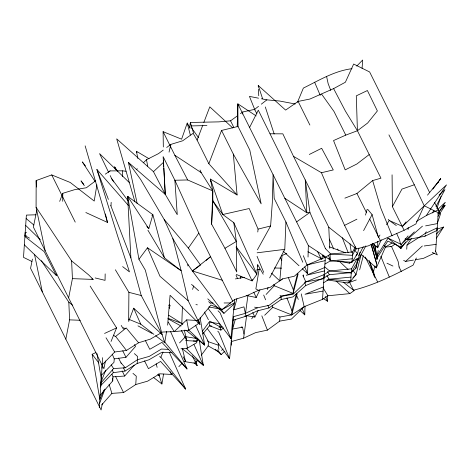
<?xml version="1.0" encoding="UTF-8"?>
<svg xmlns="http://www.w3.org/2000/svg" width="470" height="470" viewBox="0 0 470 470"><rect width="100%" height="100%" fill="white"/><g stroke="black" fill="none" stroke-linecap="round" stroke-linejoin="round"><path stroke-width="0.7" d="M105.462 360.937L103.894 368.738L45.132 250.669L36.084 207.264L36.161 180.556L51.729 174.922L70.265 182.495L94.212 201.06L96.891 184.875M122.459 176.685L122.47 170.816L110.109 170.904L108.599 171.756M62.722 201.278L62.769 193.311L74.642 189.668L86.392 187.747L95.721 180.715M115.373 269.774L128.903 292.334L128.651 321.48L133.662 308.191L162.156 334.64L164.717 342.736L155.599 335.668M105.168 273.892L105.045 280.355L95.169 277.94M237.197 126.888L237.838 103.841L256.162 115.925M299.948 310.423L304.76 314.847L305.001 306.205M302.222 268.699L307.568 273.616L307.832 264.252M308.032 257.049L308.349 245.522L237.838 103.841L238.026 126.436L249.782 150.048L261.156 203.851L233.302 154.066L221.546 130.454L238.026 126.436M182.419 306.681L181.82 323.46L182.801 324.423M212.675 199.439L212.839 200.896L222.798 214.52L233.813 222.674L236.322 241.457L236.716 271.913L224.96 248.295L211.629 224.196L212.792 190.92L210.36 179.047L237.109 194.968L233.302 154.066M269.668 277.893L284.779 249.353L285.936 221.999L274.18 198.387L273.094 174.681L272.306 202.752L270.608 225.994L257.401 249.852M187.865 265.926L187.929 264.469L172.854 238.631L164.165 219.455L140.648 179.481L128.445 162.461L137.199 203.669M211.629 224.196L212.839 200.896L212.792 190.92L201.195 172.631L200.02 170.028M201.336 355.208L208.181 345.92L208.445 341.743L203.363 332.249M202.752 334.011L209.555 325.739L209.773 322.255L219.637 323.654L220.888 330.122L223.685 327.86M35.92 214.796L26.385 215.09L24.975 235.746L29.493 238.108M62.675 194.697L62.769 193.311L59.69 201.348M110.967 205.825L111.184 202.353M172.114 352.288L161.187 352.682L149.078 359.72L137.193 363.457L125.032 371.071L113.299 372.669L100.791 385.512L102.248 363.903M101.961 368.286L102.666 357.67M137.193 363.457L137.628 356.501L134.367 353.599M242.655 114.051L242.784 111.972L254.605 109.369L258.512 106.343M355.285 246.715L352.706 251.908L330.768 254.059L325.387 257.208L307.01 264.974L294.349 276.225L282.541 278.898L270.326 287.305L258.5 290.325L246.48 295.847L234.606 299.513L230.934 338.57L208.375 308.767M233.196 320.164L245.082 316.522L257.084 310.97L268.922 307.968L281.13 299.555L292.945 296.899L305.6 285.637L323.977 277.864L325.387 257.208M26.596 232.292L25.204 232.38L23.5 257.372L31.907 261.479M99.282 407.672L101.303 377.51M101.708 404.923L111.889 393.372L123.563 392.568L135.76 384.536L136.288 376.2L132.963 373.362M170.557 147.88L170.786 144.419L182.671 140.794L193.546 133.022L190.368 122.476L218.838 121.871L230.559 120.813L237.55 115.761M190.233 124.55L190.368 122.476L189.633 128.163M231.064 340.204L231.745 341.443L243.607 338.177L246.68 315.329M245.082 316.522L247.943 295.266M243.607 338.177L255.609 332.631L267.412 330.128L279.662 321.139L279.932 317.003L278.575 316.445M281.13 299.555L281.36 296.1L280.044 295.524M279.932 317.003L291.711 314.918L291.982 310.764L296.505 293.192M297.481 273.945L293.397 289.978L293.174 293.445L281.36 296.1M272.183 305.294L272.788 307.345L291.711 314.918L304.166 306.693L322.514 299.361L324.2 274.568L329.611 270.978L351.548 268.828L356.947 258.876M321.762 259.534L322.461 255.457L324.7 257.019M326.932 279.897L347.865 282.981L350.696 281.207L351.548 268.828M337.695 261.026L349.216 263.118L351.989 262.219L352.706 251.908M406.72 249.235L407.002 245.105L411.467 238.46M408.06 229.595L408.201 227.533M435.596 251.926L437.241 227.827L425.091 233.596L407.002 245.105M438.228 213.227L437.059 230.453L424.915 236.216L407.085 239.712L405.128 238.713M362.088 68.291L362.652 60.025L356.742 66.111M438.375 211.165L438.469 209.79L426.325 215.56L416.373 221.405M100.686 387.004L100.974 382.886L113.576 368.574L125.261 367.787L137.44 359.732L149.307 356.366L161.439 349.034L168.677 349.416M100.128 395.282L112.718 380.941L113.012 376.834L111.925 374.144M112.271 354.18L114.234 358.886L113.987 362.305L101.496 375.183M234.354 302.921L222.287 309.436L210.954 305.054L198.281 320.546L198.023 323.942L188.67 330.228L174.253 331.614L162.596 332.026L150.488 339.064L138.597 342.789L126.442 350.426L114.704 352.001L102.202 364.855M271.49 273.146L279.779 280.901L282.076 255.492L286.782 253.495M263.224 274.21L257.742 264.739L256.855 274.28L252.132 280.901L236.257 274.439M257.783 231.992L258.077 229.096L249.206 208.527L222.798 214.52L210.36 179.047L210.607 181.232M240.575 278.375L240.899 276.26M164.717 342.736L166.586 331.485M167.637 325.152L170.075 295.283L199.956 324.412L198.534 319.535M153.355 377.345L161.909 383.972L163.542 374.126M259.223 268.911L255.862 288.938L258.5 290.325M377.58 256.062L376.899 259.622L377.193 255.51L378.262 250.487M323.977 277.864L329.358 274.721L351.296 272.565L355.843 268.305L357.764 258.447L351.66 261.784M68.638 297.898L72.427 278.639L71.616 260.903L36.084 207.264M65.824 339.134L69.613 319.87L68.808 302.134L41.348 260.686M102.366 403.589L101.079 409.975L30.568 268.288L32.436 259.093M36.825 210.078L33.376 227.057L45.132 250.669M267.553 289.567L268.012 287.458M169.053 152.139L170.786 144.419L166.697 147.486M409.54 239.03L401.057 247.032L387.809 241.104L377.011 258.124L375.001 250.158L375.971 245.863M374.896 277.629L373.538 271.631L374.825 265.967M298.139 273.91L293.174 293.445L274.263 285.754L273.822 284.391M361.101 254.646L356.048 274.568L350.696 281.207L329.047 279.233L323.63 282.817M291.711 314.918L297.134 293.815M358.933 248.089L357.464 253.776L351.989 262.219L330.293 260.938L324.911 264.081M359.65 269.851L363.322 255.633M355.843 268.305L360.044 252.237M236.904 298.738L233.901 309.836L243.959 306.845L245.305 313.055M365.513 215.096L367.07 209.508M235.3 319.459L232.591 329.053L229.56 358.669L207.329 328.606M148.784 228.714L152.879 214.714L127.64 196.337L130.889 257.913L141.235 295.536L162.156 334.64L145.318 270.109L138.944 259.258L127.64 196.337L148.784 228.714L146.857 226.522M192.577 289.42L193.693 285.989M437.282 223.62L440.507 213.944M436.836 208.698L440.966 196.478M252.601 279.556L252.132 280.901L236.058 247.038M257.278 266.085L257.742 264.739M190.15 128.104L187.23 123.052L181.602 139.185L163.102 131.682L163.325 146.969M99.564 403.542L104.939 389.125M237.109 194.968L208.845 163.707L197.095 140.101L202.793 125.173M203.833 122.453L209.796 106.849L232.779 127.999M208.845 163.707L221.546 130.454M218.897 349.421L218.174 345.121L218.691 343.787M101.027 382.069L105.727 370.149M169.4 352.5L185.644 389.095L160.863 357.271L162.996 352.012M111.055 341.455L116.578 327.901L90.164 286.083M297.481 102.243L303.362 88.09C318.995 80.376 334.411 70.87 352.007 68.685M24.352 244.876L56.294 275.438L56.847 274.163M103.923 390.141L99.834 399.388L92.155 354.292L95.945 352.535M381.223 239.864L377.704 247.778L373.345 243.936M416.338 258.007L413.083 265.156C394.083 275.238 374.437 284.938 353.516 290.207L343.182 282.047M246.139 295.466L256.221 297.492L259.957 289.696M246.227 315.593L254.881 317.08L258.136 310.511M356.013 248.195L352.465 255.339L330.768 254.059L325.346 248.548M249.594 127.446L258.306 110.186L281.847 157.738L306.822 212.781L309.924 212.44L325.452 248.63M358.616 255.68L363.269 246.685M363.61 230.611L372.093 214.602L367.699 209.338M432.518 212.922L433.898 210.331M435.972 206.442L444.943 189.592L439.068 195.121M357 262.372L365.907 245.816M324.653 266.848L329.611 270.978L351.26 272.947L355.649 264.863M270.056 133.797L282.84 133.838L293.515 156.363L328.771 227.21L356.331 248.977L368.31 245.863L404.13 230.288L392.38 206.665L401.944 189.105L414.311 184.775L423.87 205.067M388.014 238.126L400.939 248.513L401.233 244.406L388.014 238.126L377.193 255.51L374.238 244.4M379.96 235.041L378.421 237.473L372.093 214.602M386.516 224.707L389.219 220.448L388.238 219.367M436.483 238.102L443.615 227.045L436.665 229.219M425.091 233.596L426.284 231.751M437.781 213.938L445.313 202.27L437.97 209.291M424.915 236.216L425.708 235.012M437.964 216.347L445.084 205.513L442.305 206.371M426.325 215.56L446.5 184.869L402.461 226.376L389.219 220.448L396.31 225.547M437.858 182.877L438.68 181.679M439.503 180.474L440.731 178.671L427.518 195.138M234.072 303.955L223.973 313.326L192.395 270.978L200.537 265.08L188.353 248.072L198.81 233.102L174.881 180.245L163.131 156.633L165.27 194.38L177.243 214.667L174.881 180.245L187.653 179.957L212.792 190.92M251.679 318.825L253.254 316.615M202.171 331.585L209.861 321.104L221.059 327.467L222.134 326.527M196.201 362.176L197.488 360.431M138.944 259.258L147.486 247.778L181.191 270.761L188.2 300.782L199.956 324.412M405.757 242.044L400.939 248.513L399.988 247.432M432.852 189.128L440.731 178.671M402.461 226.376L406.109 221.834M408.066 235.899L401.233 244.406L414.352 231.863M185.809 340.597L196.859 341.173L198.217 339.522M279.926 298.015L281.354 296.353L293.115 294.261L305.853 281.9L324.2 274.568M113.012 376.834L124.691 376.035L134.238 365.143M114.234 358.886L125.966 357.294L135.507 346.461L134.543 344.545M356.007 255.427L357.464 253.776L354.421 249.729M151.892 215.777L152.879 214.714L164.424 257.807L181.191 270.761L172.854 238.631M266.091 294.455L274.263 285.754M179.534 342.9L185.55 336.673L197.047 338.576L196.748 342.659L187.448 348.141L180.956 348.816M135.76 384.536L147.621 381.158L159.747 373.815L171.333 374.426L172.337 373.392M178.853 366.653L182.36 363.028M352.982 277.723L356.048 274.568L353.082 270.503M136.312 169.746L137.328 168.742M143.426 162.726L146.476 159.712L158.531 153.614L163.196 150.112M264.669 315.241L272.788 307.345M436.272 234.066L443.615 227.045M439.779 210.513L445.084 205.513M198.281 320.546L186.69 319.882L174.253 331.614L168.178 322.021M163.866 168.096L165.27 194.38L153.461 171.65L163.554 162.256L163.519 160.07M215.213 349.257L221.164 354.562L224.883 351.108M403.648 260.427L405.604 261.42L422.336 246.004M407.085 239.712L422.46 226.146M221.529 350.397L223.144 348.987M206.101 260.421L210.554 256.696L198.81 233.102M344.88 198.146L356.941 193.487L372.639 180.574L380.941 178.189L357.423 130.731L345.438 111.161L333.618 88.607L309.93 99.035L298.133 101.426L285.625 110.092L258.259 85.528L258.324 86.985M222.287 309.436L234.606 299.513M187.929 264.469L192.395 270.978L210.554 256.696L232.797 301.393M261.302 104.175L266.884 99.852L279.697 101.038L295.231 103.993M369.185 154.571L356.936 163.959L345.186 169.87L333.536 140.577L345.761 135.119L357.423 130.731L367.663 123.005L377.369 110.938L367.399 90.528L356.295 95.851L357.423 130.731M281.354 296.353L269.099 305.336L257.301 307.85L245.287 313.373L233.437 316.663L232.591 329.053L242.573 327.196L243.877 334.023M279.779 280.901L282.541 278.898M240.458 113.658L242.784 111.972M296.599 221.899L309.924 212.44L305.265 179.981L306.822 212.781L284.849 198.293M322.514 299.361L327.925 295.771L349.856 293.615L354.333 290.466M395.158 244.053L391.539 246.538L385.453 247.079L384.055 245.44M105.304 174.153L110.109 170.904M392.086 242.931L385.453 247.079L376.335 267.877L361.083 254.341M224.96 248.295L236.322 241.457L212.839 200.896M349.216 263.118L350.438 262.448M333.618 88.607L345.38 82.227L353.663 64.038L369.643 71.981L429.709 192.677M404.13 230.288L415.897 223.926L424.181 205.725L440.155 213.668L434.603 202.511M309.325 154.46L321.656 148.291L333.277 169.929L321.439 172.725L293.515 156.363M356.331 248.977L344.575 225.359L356.912 219.19M434.268 253.224L423.405 258.382L415.574 259.722M104.569 333.441L116.578 327.901M324.676 267.53L306.293 275.279L324.435 270.955M323.354 286.953L305.001 294.273L323.066 291.071M347.865 282.981L356.301 279.926M184.393 361.342L185.456 361.078L182.26 348.288M258.077 229.096L270.608 225.994M256.655 269.986L259.44 269.298M325.14 260.627L307.01 264.974L303.356 255.721M425.614 225.882L437.529 223.561M235.417 278.904L244.424 277.3M279.662 321.139L291.435 319.065L304.166 306.693L301.247 293.903M405.604 261.42L413.436 260.086M424.245 245.98L436.113 244.347M257.119 252.807L284.779 249.353M352.23 258.794L330.293 260.938L328.882 258.447M350.984 277.089L329.047 279.233L326.844 275.461M24.975 235.746L26.367 235.711M190.873 125.919L206.929 125.578M210.125 303.032L213.063 303.021M224.078 302.968L230.682 302.938M390.112 246.509L391.539 246.538L398.119 261.42L399.153 267.078M274.427 267.994L281.624 268.147M72.427 278.639L93.16 279.421L88.595 274.827L71.616 260.903M69.613 319.87L80.341 320.276M193.241 340.979L196.859 341.173M122.47 170.816L126.001 171.268M209.632 325.775L211.776 326.092M218.914 327.149L221.059 327.467M241.157 326.967L242.573 327.196M184.581 361.589L195.344 363.339M195.937 304.584L197.359 304.848M208.756 306.945L221.576 309.307M348.581 280.801L350.696 281.207M258.512 98.189L249.441 96.385L254.887 109.915M261.302 98.741L266.884 99.852M254.617 307.151L257.301 307.85M128.903 292.334L141.235 295.536M192.395 270.978L222.287 280.267M349.21 272.265L351.26 272.947M218.174 345.121L208.445 341.743L207.282 340.885M329.282 246.803L345.644 252.831M167.808 318.219L181.82 323.46L168.795 315.282M209.555 325.739L220.888 330.122M128.862 319.306L140.777 324.183L153.89 334.34M91.826 278.833L93.16 279.421M123.234 327.737L125.196 328.606M85.84 212.528L107.489 222.439L105.415 213.938M386.98 263.224L392.932 266.055M159.553 356.618L160.863 357.271M432.23 252.361L437.347 254.899L435.385 250.962M307.891 251.738L321.944 258.982M137.963 325.857L151.945 333.4M168.319 318.977L181.038 326.01M208.181 345.92L218.133 351.578M137.833 158.455L136.435 151.275L149.019 158.725M163.102 131.682L174.852 155.288L201.195 172.631M308.349 245.522L324.23 255.997M325.452 256.802L330.334 260.022L330.058 254.188M323.248 298.438L327.525 301.258L327.279 296.153M168.748 305.424L169.952 306.246M122.641 266.625L129.456 271.883L117.647 236.063L96.902 169.476L128.604 205.678M169.13 304.848L170.287 305.741M182.19 348.658L203.287 365.214L199.386 340.868M24.922 236.545L44.28 251.738L56.294 275.438M185.856 330.134L204.656 345.115L200.144 317.679M68.808 302.134L72.768 305.382M26.15 218.532L33.864 225.018M128.445 162.461L165.27 194.38M188.2 300.782L159.994 276.284L147.486 247.778M153.461 171.65L116.689 138.862L134.925 201.742M191.531 284.391L198.557 290.666M207.752 298.861L223.973 313.326M113.722 335.21L115.35 336.661M336.079 281.001L349.856 293.615M282.981 250.986L299.02 265.744M157.732 374.373L159.348 375.871L161.909 383.972M339.123 261.108L348.117 269.574M188.729 330.005L204.656 345.115L195.532 325.146M129.438 182.718L99.564 153.608L108.623 172.349M193.998 362.582L197.142 365.648L195.726 360.772M25.68 225.418L40.32 239.724M208.662 301.599L210.225 303.132M218.027 310.799L220.107 312.844L230.934 338.57L229.871 336.661M186.208 348.252L203.287 365.214L194.004 344.569M217.769 331.203L218.785 332.243L229.56 358.669L228.837 357.394M120.996 362.846L125.261 367.787M164.165 219.455L188.353 248.072M138.597 342.789L126.177 327.943L115.644 336.444L126.442 350.426M164.418 341.672L187.013 368.997L170.493 331.415M83.76 184.334L81.028 180.88L84.318 185.65M85.469 165.969L82.321 161.909L95.052 181.426M98.859 362.981L92.155 354.292L92.89 355.531M236.31 246.903L256.855 274.28L233.813 222.674M217.651 349.856L221.164 354.562M110.186 175.586L111.748 178.817L127.869 200.537M337.407 249.006L338.253 250.169M321.609 94.141L334.011 111.508L345.761 135.119M191.408 127.705L198.575 137.739M115.485 169.682L114.668 166.879L117.512 171.15M111.214 364.879L113.576 368.574M111.748 178.817L113.711 181.908M375.554 266.649L376.335 267.877L376.523 262.289M323.119 287.916L327.925 295.771M106.026 337.783L114.704 352.001M376.952 246.544L377.704 247.778L377.762 241.433M121.207 325.422L123.463 329.182M127.64 196.337L128.392 197.594M147.909 230.212L164.424 257.807M327.52 271.595L329.358 274.721M202.552 363.945L203.287 365.214M193.44 133.786L197.095 140.101M184.587 387.163L185.644 389.095L160.599 361.436L148.438 368.656L144.502 360.86M183.059 356.624L185.456 361.078M185.973 367.064L187.013 368.997L161.897 342.366L149.76 349.292L145.494 340.832M158.66 374.59L159.348 375.871L158.79 373.744M169.077 307.21L169.764 308.496M181.379 330.381L185.133 337.466M185.82 338.753L186.843 340.685L184.281 330.099M204.362 312.015L208.416 319.694M388.925 134.878L414.311 184.775M174.852 155.288L187.653 179.957M254.605 109.369L256.914 113.84M114.668 166.879L115.332 168.189M51.729 174.922L75.235 222.128M399.036 266.931L401.321 271.519M356.941 193.487L366.406 212.511M369.673 219.067L380.441 240.722M298.133 101.426L309.889 125.038M365.225 257.025L377.633 281.953M349.598 282.335L353.516 290.207M317.473 251.385L321.063 258.606M280.185 257.331L281.818 260.609M192.248 355.802L197.142 365.648M118.575 358.07L121.154 363.269M123.416 367.822L125.032 371.071M115.497 376.305L123.563 392.568M230.559 120.813L233.796 127.37M122.74 350.779L125.966 357.294M122.106 370.818L124.691 376.035M253.712 292.181L256.221 297.492M252.76 312.544L254.881 317.08M302.839 275.391L305.853 281.9L323.906 278.675L323.513 277.306M344.575 225.359L332.954 199.856L321.439 172.725M333.718 248.936L329.3 239.107M195.05 337.202L195.649 338.529M396.586 233.308L399.582 239.947L400.464 244.194M236.087 275.303L237.585 278.651M133.662 308.191L140.777 324.183M328.324 255.333L330.334 260.022M325.51 296.564L327.525 301.258M314.618 82.191L320.24 95.345M136.435 151.275L137.005 152.627M285.936 221.999L302.792 262.219M304.76 266.913L307.568 273.616M296.329 294.737L298.297 299.431M301.952 308.144L304.76 314.847M170.205 371.747L171.333 374.426M257.055 256.338L263.717 272.406M392.121 235.822L380.671 207.781L372.639 180.574M380.859 256.362L389.307 277.059M288.28 277.441L293.397 289.978M263.682 295.048L265.615 299.807M267.818 305.247L268.922 307.968M372.281 243.395L375.001 250.158M342.283 237.75L348.217 252.701M286.888 297.833L291.982 310.764M261.831 315.846L267.412 330.128M369.349 260.809L373.538 271.631M96.902 169.476L108.406 199.409M110.756 205.531L130.889 257.913M330.721 90.346L328.16 83.654L326.621 76.639M372.158 243.642L377.011 258.124M112.377 369.896L113.299 372.669M258.259 85.528L262.571 98.671M265.303 106.966L274.163 133.944M369.203 260.95L374.149 276.149M109.093 384.36L111.889 393.372M85.141 145.864L107.489 222.439M371.03 244.23L376.617 263.752L371.218 244.353M323.63 255.157L324.382 257.889M156.204 363.815L157.127 367.364M187.23 123.052L190.332 135.037M303.273 274.897L303.585 276.331M304.824 282.053L305.6 285.637M34.463 254.188L42.318 291.905M146.476 159.712L147.733 166.151M186.69 319.882L188.67 330.228M96.985 353.546L101.25 378.603M185.55 336.673L185.903 338.823M186.143 340.257L187.448 348.141M350.015 243.818L351.284 252.372M163.554 162.256L163.789 166.638M328.771 227.21L329.781 248.354M258.43 89.171L258.747 95.739M112.583 378.045L112.718 380.941M36.161 180.556L36.419 187.042M231.216 342.278L231.263 345.191M392.074 174.834L392.38 206.665"/></g></svg>
